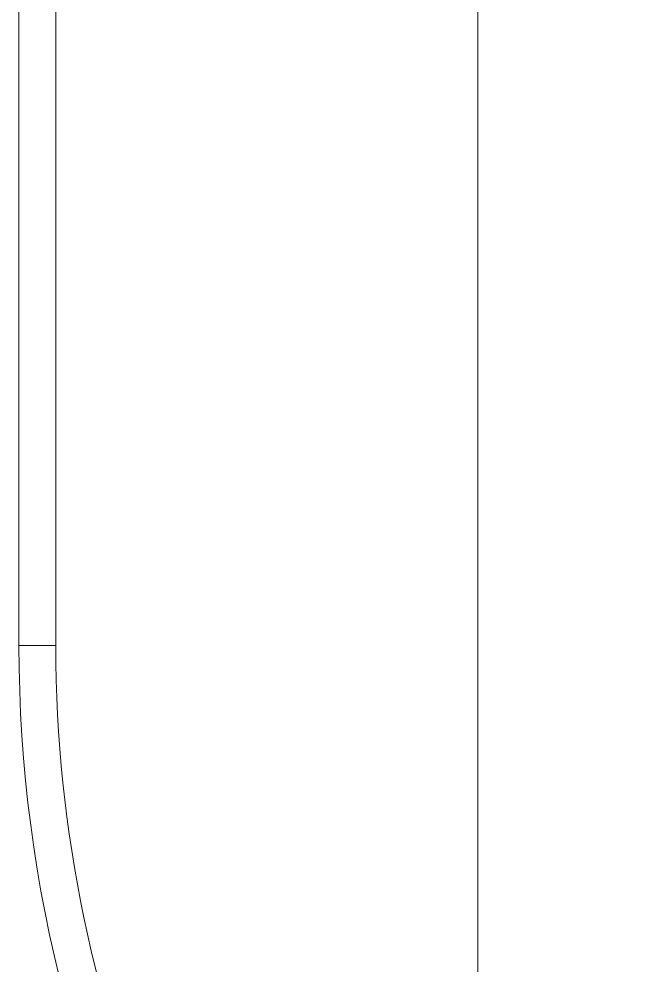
# Model space of a CAD drawing. Header units: millimetres. Extents: x -228 to 252, y -232 to 100.
# Drawn here: x -227.59 to -213.97, y -41.96 to -21.34 of the extents above; entities that cross this region are included whole.
import ezdxf

# ---------------------------------------------------------------- set-up
doc = ezdxf.new("R2010")
doc.units = ezdxf.units.MM
doc.layers.add('1', color=7, linetype='Continuous', true_color=0xffffff)

# ---------------------------------------------------------------- blocks, each defined once
blk = doc.blocks.new('fiksator_BODY')
at = {"layer": '1', "color": 60, "linetype": 'Continuous', "lineweight": 18}
for p, q in [((70, 8.815, 87.59), (70, 121.185, 87.59)), ((94, 121.185, 87.59), (94, 8.815, 87.59)), ((176, 8.815, 87.59), (176, 121.185, 87.59)), ((200, 121.185, 87.59), (200, 8.815, 87.59)), ((71.839, 30, 96.786), (71.839, 100, 96.786)), ((91.18, 100, 97.59), (72.82, 100, 97.59)), ((72.82, 100, 97.59), (72.82, 30, 97.59)), ((91.18, 30, 97.59), (91.18, 100, 97.59)), ((92.161, 100, 96.786), (92.161, 30, 96.786)), ((177.839, 30, 96.786), (177.839, 100, 96.786)), ((178.82, 100, 97.59), (178.82, 30, 97.59)), ((197.18, 100, 97.59), (178.82, 100, 97.59)), ((197.18, 30, 97.59), (197.18, 100, 97.59)), ((198.161, 100, 96.786), (198.161, 30, 96.786))]:
    blk.add_line(p, q, dxfattribs=at)
at = {"layer": '1', "color": 60, "linetype": 'Continuous', "lineweight": 18, "extrusion": (0, 1, 0)}
for centre in [(-72.82, 96.59, 100), (-178.82, 96.59, 100)]:
    blk.add_arc(centre, 1, 11.3099, 90, dxfattribs=at)
at = {"layer": '1', "color": 60, "linetype": 'Continuous', "lineweight": 18, "extrusion": (0, -1, 0)}
for centre in [(91.18, 96.59, -100), (197.18, 96.59, -100)]:
    blk.add_arc(centre, 1, 11.3099, 90, dxfattribs=at)
at = {"layer": '1', "color": 60, "linetype": 'Continuous', "lineweight": 18, "extrusion": (0.981819, 0, -0.189818)}
for centre in [(67.02, 100, 67.59), (173.02, 100, 67.59)]:
    blk.add_ellipse(centre, major_axis=(-5.8, 0, -30), ratio=0.981819, start_param=2.110436, end_param=3.141593, dxfattribs=at)
at = {"layer": '1', "color": 60, "linetype": 'Continuous', "lineweight": 18, "extrusion": (-0.981819, 0, -0.189818)}
for centre in [(96.98, 100, 67.59), (202.98, 100, 67.59)]:
    blk.add_ellipse(centre, major_axis=(-5.8, 0, 30), ratio=0.981819, start_param=0, end_param=1.031157, dxfattribs=at)
at = {"layer": '1', "color": 60, "linetype": 'Continuous', "lineweight": 18, "extrusion": (-0.980581, 0, 0.196116)}
for centre in [(66.039, 100, 67.786), (172.039, 100, 67.786)]:
    blk.add_ellipse(centre, major_axis=(-5.8, 0, -29), ratio=0.980581, start_param=3.141593, end_param=3.960674, dxfattribs=at)
at = {"layer": '1', "color": 60, "linetype": 'Continuous', "lineweight": 18, "extrusion": (0.980581, 0, 0.196116)}
for centre in [(97.961, 100, 67.786), (203.961, 100, 67.786)]:
    blk.add_ellipse(centre, major_axis=(-5.8, 0, 29), ratio=0.980581, start_param=5.464104, end_param=6.283185, dxfattribs=at)

msp = doc.modelspace()

# ---------------------------------------------------------------- block references
at = {"layer": '1', "color": 172, "linetype": 'Continuous', "lineweight": 18, "extrusion": (-1, 0, 0), "rotation": 270}
msp.add_blockref('fiksator_BODY', (-65, 135, 130), dxfattribs=at)

doc.saveas('drawing.dxf')
